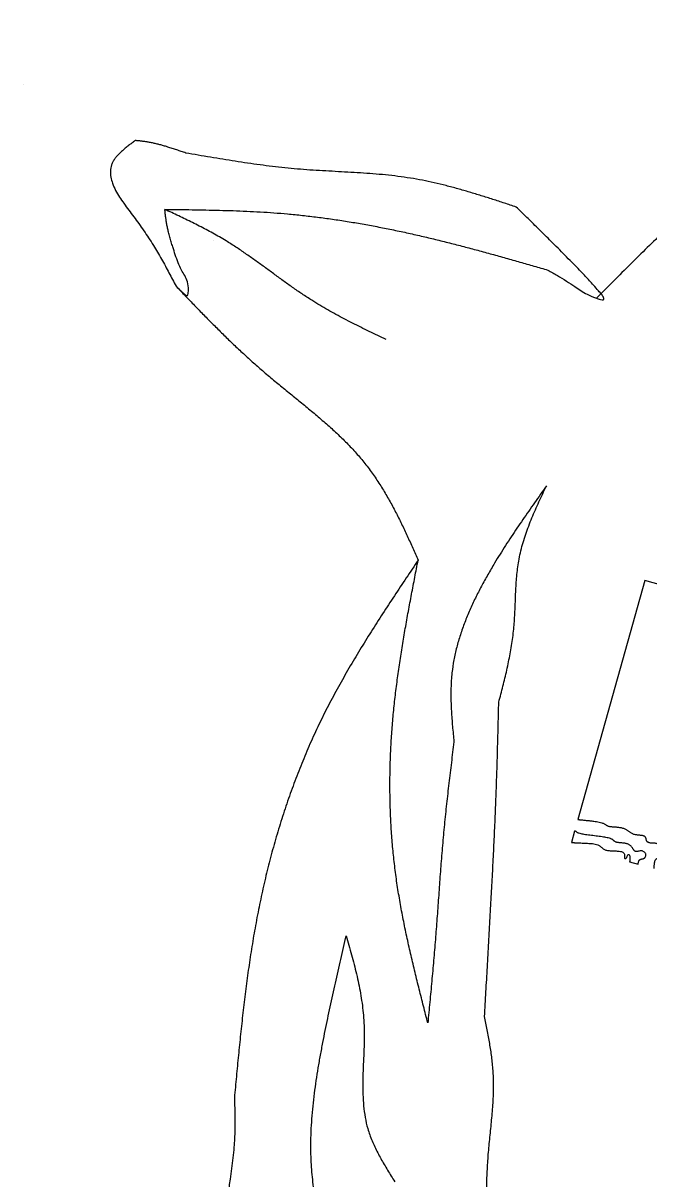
# Model space of a CAD drawing. Extents: x 21 to 206, y 32 to 218.
# Drawn here: x 21.3 to 59.9, y 146.2 to 217.6 of the extents above; entities that cross this region are included whole.
import ezdxf

# ---------------------------------------------------------------- set-up
doc = ezdxf.new("R2010")
doc.units = 0
doc.layers.add('Capa_1', color=7, linetype='CONTINUOUS')

msp = doc.modelspace()

# ---------------------------------------------------------------- linework, layer by layer
at = {"layer": 'Capa_1', "color": 7}
for p, q in [((21.26814, 213.788361), (21.26814, 213.788361)), ((28.189197, 210.333343), (28.189197, 210.333343)), ((33.010678, 204.160844), (33.010678, 204.160833)), ((53.547306, 189.028323), (53.547306, 189.028323)), ((59.612265, 183.197987), (55.481344, 168.457018)), ((63.557587, 182.092373), (59.612265, 183.197987)), ((55.281587, 167.744189), (55.083433, 167.037474)), ((55.281593, 167.744206), (55.281587, 167.744189)), ((58.679743, 165.85277), (59.201174, 165.706409))]:
    msp.add_line(p, q, dxfattribs=at)
for points, knots in [([(87.250377, 217.573105), (86.847086, 217.519066), (86.040516, 217.410991), (84.831512, 217.242536), (83.623231, 217.061247), (82.416823, 216.860768), (81.21371, 216.634852), (80.011996, 216.376508), (78.814142, 216.079234), (77.623026, 215.737842), (76.43452, 215.344902), (75.253039, 214.894101), (74.080314, 214.38778), (72.915129, 213.827951), (71.758833, 213.216707), (70.61268, 212.55576), (69.477055, 211.847514), (68.352592, 211.093713), (67.240046, 210.295826), (66.139766, 209.456088), (65.052061, 208.575996), (63.97533, 207.659121), (62.910203, 206.712156), (61.854068, 205.738894), (60.804577, 204.742469), (59.762529, 203.729642), (58.724949, 202.703663), (57.689045, 201.667454), (57.00044, 200.974663), (56.656137, 200.628265)], [0, 0, 0, 0, 1.220686, 2.441336, 3.662014, 4.885999, 6.109991, 7.334097, 8.573001, 9.811854, 11.05044, 12.327177, 13.604244, 14.881419, 16.204289, 17.527041, 18.849793, 20.218681, 21.587564, 22.956393, 24.37045, 25.784541, 27.198666, 28.645829, 30.092936, 31.540041, 33.005246, 34.470439, 35.935643, 35.935643, 35.935643, 35.935643]), ([(28.189197, 210.333343), (28.119562, 210.281317), (27.980351, 210.17731), (27.773262, 210.019256), (27.575006, 209.861397), (27.386787, 209.702162), (27.210789, 209.538469), (27.05221, 209.370388), (26.913018, 209.198436), (26.79853, 209.022391), (26.687386, 208.781403), (26.634864, 208.456949), (26.672007, 208.071421), (26.784042, 207.665519), (26.965489, 207.253931), (27.209399, 206.845713), (27.488735, 206.446311), (27.785396, 206.041145), (28.094467, 205.626336), (28.405368, 205.203926), (28.711566, 204.769524), (29.011822, 204.322697), (29.293107, 203.881847), (29.555746, 203.447491), (29.802096, 203.021301), (30.037812, 202.597555), (30.264524, 202.177315), (30.484233, 201.761727), (30.629536, 201.484061), (30.702188, 201.345228)], [0, 0, 0, 0, 0.26077, 0.52132, 0.781509, 1.020971, 1.260785, 1.50219, 1.713618, 1.923681, 2.130692, 2.505763, 2.892523, 3.284983, 3.764463, 4.237191, 4.709399, 5.226259, 5.743683, 6.261273, 6.799682, 7.337958, 7.876152, 8.368346, 8.860601, 9.352871, 9.822976, 10.293056, 10.763136, 10.763136, 10.763136, 10.763136]), ([(31.302458, 209.562191), (31.256024, 209.578143), (31.163158, 209.610047), (31.02381, 209.657764), (30.884357, 209.705205), (30.744756, 209.752238), (30.604959, 209.798717), (30.464902, 209.844511), (30.324544, 209.889481), (30.183848, 209.933484), (30.052104, 209.973545), (29.929364, 210.009795), (29.815663, 210.042328), (29.701672, 210.073736), (29.587358, 210.103862), (29.472696, 210.132545), (29.35769, 210.159624), (29.242326, 210.184919), (29.126608, 210.208296), (29.019054, 210.228007), (28.919773, 210.244433), (28.82889, 210.258213), (28.737825, 210.270926), (28.646612, 210.282736), (28.555276, 210.293765), (28.463844, 210.30419), (28.37234, 210.314174), (28.280776, 210.323839), (28.219723, 210.330175), (28.189197, 210.333343)], [0, 0, 0, 0, 0.147291, 0.294583, 0.441875, 0.589195, 0.736515, 0.883836, 1.031253, 1.178669, 1.326084, 1.444348, 1.562609, 1.680869, 1.799059, 1.917251, 2.035445, 2.153497, 2.27155, 2.389596, 2.481513, 2.573432, 2.665353, 2.757353, 2.849351, 2.941349, 3.033422, 3.125494, 3.217565, 3.217565, 3.217565, 3.217565]), ([(51.678134, 206.232852), (51.439067, 206.311712), (50.960938, 206.46943), (50.242839, 206.703242), (49.524008, 206.931179), (48.803638, 207.150495), (48.080968, 207.35832), (47.355534, 207.551685), (46.626946, 207.727691), (45.895095, 207.88341), (45.149895, 208.017647), (44.391414, 208.126145), (43.621013, 208.212574), (42.847522, 208.280628), (42.071808, 208.335095), (41.294377, 208.380702), (40.516492, 208.422216), (39.738389, 208.464471), (38.960378, 208.51229), (38.185315, 208.570317), (37.413744, 208.643198), (36.645749, 208.729122), (35.879215, 208.826636), (35.114127, 208.934088), (34.350369, 209.049795), (33.587557, 209.172115), (32.825459, 209.299388), (32.063818, 209.429967), (31.556245, 209.518116), (31.302458, 209.562191)], [0, 0, 0, 0, 0.755214, 1.510411, 2.265605, 3.017491, 3.769389, 4.52137, 5.269606, 6.017783, 6.76576, 7.540736, 8.315925, 9.091189, 9.870005, 10.648717, 11.427466, 12.206982, 12.986462, 13.765869, 14.53856, 15.311335, 16.084134, 16.856617, 17.62907, 18.401517, 19.174265, 19.947017, 20.719775, 20.719775, 20.719775, 20.719775]), ([(53.641563, 202.345133), (53.835453, 202.232146), (54.217724, 202.009383), (54.77309, 201.675879), (55.253342, 201.369369), (55.667006, 201.077379), (56.086985, 200.82505), (56.467218, 200.66048), (56.786274, 200.557826), (56.939025, 200.513999), (57.126067, 200.512838), (57.057875, 200.71237), (56.932499, 200.852759), (56.721274, 201.110518), (56.477611, 201.385488), (56.212551, 201.681949), (55.946746, 201.966527), (55.65638, 202.269856), (55.335061, 202.600175), (54.973006, 202.968853), (54.579869, 203.367133), (54.157775, 203.79194), (53.75877, 204.190688), (53.38, 204.566711), (53.021008, 204.921106), (52.671789, 205.26405), (52.333162, 205.595027), (52.005667, 205.914159), (51.78729, 206.126643), (51.678134, 206.232852)], [0, 0, 0, 0, 0.673212, 1.327295, 1.943506, 2.381411, 2.847118, 3.40687, 3.633907, 3.82631, 3.937003, 4.058786, 4.292006, 4.569018, 5.029423, 5.406252, 5.758952, 6.198321, 6.665714, 7.141479, 7.748481, 8.344601, 8.938033, 9.440767, 9.945767, 10.451384, 10.909125, 11.366304, 11.823203, 11.823203, 11.823203, 11.823203]), ([(43.659055, 198.058344), (43.485536, 198.141386), (43.138499, 198.307469), (42.618663, 198.558091), (42.10054, 198.811581), (41.584877, 199.069412), (41.072467, 199.333069), (40.564062, 199.604065), (40.060586, 199.883797), (39.563054, 200.173572), (39.03287, 200.499018), (38.473573, 200.865209), (37.885301, 201.271425), (37.303525, 201.68791), (36.725251, 202.110122), (36.147327, 202.533735), (35.567658, 202.95363), (34.983158, 203.365452), (34.39096, 203.764589), (33.855901, 204.10349), (33.3805, 204.384966), (32.969565, 204.616636), (32.554208, 204.840741), (32.135164, 205.058279), (31.713108, 205.270314), (31.288629, 205.477962), (30.862309, 205.682348), (30.434699, 205.88458), (30.149271, 206.018649), (30.006555, 206.085684)], [0, 0, 0, 0, 0.5771, 1.154194, 1.731285, 2.307514, 2.88375, 3.460024, 4.035801, 4.611549, 5.187194, 5.901905, 6.616786, 7.331737, 8.04831, 8.764797, 9.481389, 10.195595, 10.90972, 11.623638, 12.095294, 12.567019, 13.038766, 13.511098, 13.983403, 14.455704, 14.92872, 15.401737, 15.874761, 15.874761, 15.874761, 15.874761]), ([(30.702188, 201.345228), (30.730485, 201.317129), (30.786658, 201.26135), (30.870583, 201.179447), (30.950459, 201.104234), (31.027949, 201.035289), (31.104708, 200.96747), (31.17702, 200.900984), (31.243395, 200.836844), (31.297904, 200.791199), (31.370591, 200.749726), (31.448102, 200.838942), (31.457798, 200.967917), (31.477485, 201.238932), (31.429804, 201.603346), (31.244162, 202.001078), (31.011832, 202.367439), (30.820363, 202.797283), (30.651175, 203.280014), (30.517558, 203.711892), (30.402504, 204.077506), (30.312524, 204.37663), (30.236896, 204.658005), (30.177254, 204.923071), (30.12988, 205.170997), (30.091111, 205.410891), (30.059307, 205.641984), (30.032109, 205.86378), (30.015072, 206.01172), (30.006555, 206.085678)], [0, 0, 0, 0, 0.119635, 0.237487, 0.351801, 0.448714, 0.548703, 0.658816, 0.744391, 0.8226, 0.880554, 0.964929, 1.106248, 1.276896, 1.775884, 2.187993, 2.583448, 3.076934, 3.594572, 4.117976, 4.432958, 4.744472, 5.055011, 5.306806, 5.559373, 5.812133, 6.035735, 6.25915, 6.48249, 6.48249, 6.48249, 6.48249]), ([(30.006555, 206.085678), (30.28742, 206.082715), (30.849147, 206.076788), (31.69172, 206.066266), (32.534001, 206.052478), (33.375946, 206.033811), (34.217486, 206.008648), (35.058522, 205.975335), (35.898891, 205.932241), (36.738364, 205.877764), (37.606046, 205.80792), (38.501428, 205.719257), (39.424089, 205.610713), (40.345051, 205.485964), (41.264129, 205.345832), (42.181191, 205.191112), (43.095895, 205.022663), (44.008194, 204.841283), (44.918061, 204.647748), (45.815462, 204.445094), (46.700517, 204.234483), (47.573484, 204.017434), (48.444382, 203.792723), (49.313435, 203.561458), (50.180893, 203.324747), (51.047141, 203.083663), (51.912467, 202.839303), (52.777171, 202.592763), (53.353432, 202.427677), (53.641563, 202.345133)], [0, 0, 0, 0, 0.84264, 1.685276, 2.527912, 3.369812, 4.211713, 5.053629, 5.894851, 6.736065, 7.577257, 8.506196, 9.435182, 10.36418, 11.294177, 12.224158, 13.154136, 14.084335, 15.014534, 15.944728, 16.84426, 17.743791, 18.643321, 19.542494, 20.441663, 21.340832, 22.239996, 23.139158, 24.038321, 24.038321, 24.038321, 24.038321]), ([(30.702191, 201.345231), (30.891197, 201.148187), (31.269207, 200.7541), (31.837658, 200.16435), (32.410496, 199.5758), (32.989172, 198.9899), (33.57505, 198.408063), (34.171301, 197.829952), (34.779313, 197.25722), (35.400115, 196.691313), (36.044877, 196.12468), (36.715246, 195.559669), (37.407198, 194.9919), (38.10045, 194.428891), (38.790393, 193.86502), (39.472527, 193.294664), (40.134875, 192.718731), (40.773043, 192.132998), (41.380366, 191.531956), (41.954669, 190.904795), (42.487646, 190.247216), (42.981442, 189.564503), (43.436913, 188.863128), (43.856797, 188.147506), (44.24648, 187.422482), (44.613596, 186.687429), (44.963443, 185.94558), (45.30155, 185.199832), (45.523218, 184.701003), (45.634055, 184.451581)], [0, 0, 0, 0, 0.819114, 1.63822, 2.457326, 3.283, 4.108679, 4.93439, 5.774422, 6.614434, 7.454349, 8.349346, 9.244435, 10.139548, 11.028567, 11.91757, 12.806938, 13.661519, 14.515807, 15.369531, 16.211306, 17.053677, 17.896121, 18.719191, 19.542098, 20.364996, 21.1838, 22.002569, 22.821389, 22.821389, 22.821389, 22.821389]), ([(53.547306, 189.028323), (53.425013, 188.856112), (53.180426, 188.511692), (52.814534, 187.994357), (52.45012, 187.474918), (52.088202, 186.952682), (51.729783, 186.426996), (51.375305, 185.896355), (51.025844, 185.360117), (50.682403, 184.817709), (50.315701, 184.219195), (49.929915, 183.562225), (49.532591, 182.842865), (49.159224, 182.113135), (48.813906, 181.371984), (48.502029, 180.618216), (48.23025, 179.853581), (48.003903, 179.078822), (47.828424, 178.295895), (47.725748, 177.612051), (47.675929, 177.034096), (47.654816, 176.565055), (47.650368, 176.093976), (47.66009, 175.621434), (47.681879, 175.147764), (47.713149, 174.673384), (47.751459, 174.198254), (47.794571, 173.722257), (47.824872, 173.405073), (47.840022, 173.246478)], [0, 0, 0, 0, 0.633647, 1.267294, 1.900948, 2.537196, 3.173438, 3.809667, 4.451607, 5.093565, 5.735589, 6.557286, 7.378951, 8.200626, 9.015911, 9.831242, 10.646943, 11.449215, 12.251205, 13.052241, 13.521557, 13.990978, 14.460439, 14.93461, 15.408722, 15.882829, 16.36077, 16.838704, 17.316653, 17.316653, 17.316653, 17.316653]), ([(50.607674, 175.686704), (50.65065, 175.852053), (50.7366, 176.182746), (50.863609, 176.67928), (50.986681, 177.176412), (51.1039, 177.674575), (51.213286, 178.174162), (51.312886, 178.675721), (51.400665, 179.179397), (51.474692, 179.685114), (51.531977, 180.183871), (51.571594, 180.675241), (51.59913, 181.158405), (51.619862, 181.641792), (51.638361, 182.125103), (51.659138, 182.608199), (51.686647, 183.089432), (51.72525, 183.568372), (51.77949, 184.04413), (51.856895, 184.53409), (51.965343, 185.035902), (52.104249, 185.548127), (52.266787, 186.055753), (52.449556, 186.558682), (52.649146, 187.057388), (52.862006, 187.552648), (53.084799, 188.045679), (53.314529, 188.537716), (53.469712, 188.864784), (53.547306, 189.028323)], [0, 0, 0, 0, 0.512526, 1.02504, 1.537553, 2.048921, 2.5603, 3.07174, 3.582862, 4.093939, 4.60485, 5.088672, 5.572617, 6.056619, 6.540148, 7.023615, 7.507228, 7.986123, 8.464909, 8.943413, 9.473623, 10.004243, 10.534988, 11.072194, 11.609236, 12.146257, 12.689265, 13.232271, 13.775311, 13.775311, 13.775311, 13.775311]), ([(45.634058, 184.451578), (45.388886, 184.085987), (44.898547, 183.35481), (44.166901, 182.255456), (43.443655, 181.151956), (42.732709, 180.041862), (42.038125, 178.922785), (41.363994, 177.792353), (40.714599, 176.648617), (40.09429, 175.489995), (39.50675, 174.313424), (38.956804, 173.117806), (38.443695, 171.904905), (37.966468, 170.676092), (37.524343, 169.432954), (37.116587, 168.176886), (36.742697, 166.91035), (36.401739, 165.634565), (36.092962, 164.350637), (35.8156, 163.059646), (35.568858, 161.762541), (35.349495, 160.460601), (35.15424, 159.155051), (34.979774, 157.846803), (34.82265, 156.536599), (34.679345, 155.224564), (34.546396, 153.911182), (34.420349, 152.596855), (34.338628, 151.720422), (34.297767, 151.282204)], [0, 0, 0, 0, 1.320565, 2.641112, 3.961669, 5.278695, 6.595727, 7.912837, 9.226983, 10.541086, 11.855052, 13.171703, 14.488512, 15.805362, 17.125827, 18.446242, 19.766656, 21.08708, 22.407493, 23.72786, 25.048041, 26.368253, 27.688477, 29.008056, 30.327606, 31.647158, 32.967514, 34.287862, 35.608219, 35.608219, 35.608219, 35.608219]), ([(46.230475, 155.905797), (46.141302, 156.252209), (45.962955, 156.945028), (45.698628, 157.985078), (45.44086, 159.026057), (45.192846, 160.068698), (44.957844, 161.113663), (44.739125, 162.161622), (44.54, 163.212941), (44.363743, 164.267756), (44.213673, 165.326197), (44.093141, 166.388007), (44.001319, 167.452298), (43.937337, 168.519355), (43.900475, 169.588381), (43.890082, 170.658674), (43.905462, 171.728823), (43.945866, 172.798243), (44.010702, 173.866372), (44.099391, 174.933321), (44.211379, 175.998617), (44.344096, 177.062076), (44.49488, 178.12305), (44.661147, 179.181619), (44.84028, 180.237997), (45.029718, 181.292789), (45.226874, 182.346387), (45.429188, 183.399231), (45.565768, 184.100795), (45.634058, 184.451578)], [0, 0, 0, 0, 1.073116, 2.146219, 3.219329, 4.290341, 5.361356, 6.432418, 7.501808, 8.571172, 9.640454, 10.708506, 11.776649, 12.844815, 13.915069, 14.985296, 16.055526, 17.125546, 18.19556, 19.265538, 20.33717, 21.408825, 22.480488, 23.55194, 24.623371, 25.694801, 26.766907, 27.839007, 28.911113, 28.911113, 28.911113, 28.911113]), ([(49.730691, 156.305423), (49.745175, 156.559123), (49.774142, 157.066523), (49.81755, 157.827626), (49.860879, 158.588735), (49.904082, 159.349855), (49.947124, 160.110985), (49.989962, 160.872133), (50.032556, 161.6333), (50.074863, 162.394489), (50.11588, 163.138218), (50.155592, 163.864489), (50.193814, 164.573309), (50.231285, 165.282166), (50.26779, 165.991069), (50.303111, 166.700028), (50.337032, 167.409045), (50.369335, 168.118128), (50.399807, 168.827283), (50.427883, 169.527802), (50.453431, 170.219684), (50.476799, 170.902911), (50.498534, 171.586201), (50.518859, 172.269542), (50.538025, 172.952924), (50.556252, 173.636339), (50.573792, 174.319779), (50.590847, 175.003239), (50.602065, 175.458883), (50.607674, 175.686704)], [0, 0, 0, 0, 0.762339, 1.524678, 2.287018, 3.049365, 3.811712, 4.574057, 5.336422, 6.098785, 6.861149, 7.571, 8.280851, 8.990701, 9.700539, 10.410376, 11.120214, 11.830022, 12.53983, 13.249638, 13.933263, 14.616888, 15.300514, 15.984167, 16.667818, 17.351467, 18.035141, 18.718813, 19.402485, 19.402485, 19.402485, 19.402485]), ([(47.840022, 173.246478), (47.81369, 173.033909), (47.761026, 172.60877), (47.682528, 171.971001), (47.605032, 171.333147), (47.529044, 170.695148), (47.455056, 170.05695), (47.383577, 169.418507), (47.315102, 168.779776), (47.250139, 168.140723), (47.189046, 167.499841), (47.132365, 166.857108), (47.079343, 166.212614), (47.029315, 165.567842), (46.981494, 164.922866), (46.935087, 164.27775), (46.889308, 163.632583), (46.843362, 162.98742), (46.796463, 162.34232), (46.747836, 161.69759), (46.696701, 161.053297), (46.643335, 160.409426), (46.588004, 159.765723), (46.530988, 159.12217), (46.47257, 158.478746), (46.41303, 157.835421), (46.352645, 157.192172), (46.2917, 156.548971), (46.250884, 156.120189), (46.230475, 155.905797)], [0, 0, 0, 0, 0.642583, 1.285164, 1.927746, 2.570215, 3.212685, 3.855159, 4.497505, 5.139851, 5.782188, 6.428851, 7.07552, 7.722191, 8.368976, 9.015756, 9.662539, 10.309343, 10.956147, 11.602948, 12.249022, 12.8951, 13.54118, 14.18725, 14.833319, 15.47939, 16.125471, 16.771552, 17.417634, 17.417634, 17.417634, 17.417634]), ([(55.481344, 168.457018), (55.491867, 168.455868), (55.512914, 168.453569), (55.544483, 168.450097), (55.576074, 168.446605), (55.607686, 168.443087), (55.639325, 168.439606), (55.671407, 168.436246), (55.703938, 168.433094), (55.73691, 168.430069), (55.83597, 168.421107), (56.000985, 168.404767), (56.231627, 168.3786), (56.442013, 168.351768), (56.632282, 168.325211), (56.802169, 168.295064), (56.939654, 168.26148), (57.044758, 168.228509), (57.117289, 168.198521), (57.174953, 168.164391), (57.217655, 168.129534), (57.250837, 168.101471), (57.294206, 168.069749), (57.354033, 168.044231), (57.428122, 168.028354), (57.510675, 168.018976), (57.599758, 168.011146), (57.694838, 168.004487), (57.792499, 167.998197), (57.89328, 167.990989), (57.997229, 167.980745), (58.099472, 167.965778), (58.199218, 167.944501), (58.295399, 167.915692), (58.381439, 167.88023), (58.456723, 167.839281), (58.522967, 167.79695), (58.585949, 167.75244), (58.646571, 167.707485), (58.706575, 167.664717), (58.772409, 167.623581), (58.846155, 167.588176), (58.927052, 167.559069), (59.009491, 167.53725), (59.092389, 167.521644), (59.174974, 167.510942), (59.255517, 167.503997), (59.333933, 167.49943), (59.410508, 167.492015), (59.480189, 167.477928), (59.541292, 167.456888), (59.591571, 167.430126), (59.631332, 167.394284), (59.655595, 167.35042), (59.670377, 167.304834), (59.68141, 167.257279), (59.692339, 167.209821), (59.706847, 167.164522), (59.730655, 167.121015), (59.769687, 167.085507), (59.818795, 167.058701), (59.877841, 167.037068), (59.944661, 167.020901), (60.018717, 167.011969), (60.098622, 167.009344), (60.183769, 167.011031), (60.272561, 167.006266), (60.349867, 166.982422), (60.406295, 166.938065), (60.446561, 166.887868), (60.483667, 166.818303), (60.506844, 166.727918), (60.511262, 166.62181), (60.505488, 166.523753), (60.499588, 166.433469), (60.492593, 166.350434), (60.483653, 166.273595), (60.472925, 166.203415), (60.456234, 166.142371), (60.430278, 166.094978), (60.398941, 166.063884), (60.370427, 166.042154), (60.3402, 166.021934), (60.309954, 166.001732), (60.281432, 165.98001), (60.250134, 165.948921), (60.22437, 165.901474), (60.207858, 165.840426), (60.196853, 165.770226), (60.186485, 165.69345), (60.178455, 165.610456), (60.175771, 165.551773), (60.175351, 165.517053), (60.175224, 165.506248), (60.17493, 165.495592), (60.174672, 165.48509), (60.174314, 165.474747), (60.173825, 165.464504), (60.173235, 165.454357), (60.172729, 165.444301), (60.172504, 165.437592), (60.172391, 165.43424)], [0, 0, 0, 0, 0.031758, 0.063516, 0.095276, 0.127107, 0.158938, 0.190767, 0.223878, 0.256988, 0.290099, 0.52227, 0.754436, 0.986439, 1.158531, 1.330738, 1.503858, 1.582682, 1.661011, 1.738873, 1.782564, 1.826222, 1.869312, 1.943277, 2.019089, 2.096032, 2.192407, 2.287375, 2.381955, 2.486002, 2.590477, 2.695244, 2.795836, 2.896182, 2.996067, 3.074392, 3.152972, 3.231785, 3.305711, 3.379392, 3.452806, 3.538308, 3.624242, 3.71037, 3.79386, 3.877131, 3.960097, 4.036328, 4.112788, 4.190733, 4.248984, 4.306101, 4.360689, 4.406787, 4.454696, 4.504134, 4.553215, 4.600777, 4.646524, 4.700219, 4.756384, 4.813546, 4.888444, 4.962099, 5.036922, 5.128102, 5.217602, 5.303119, 5.365482, 5.429993, 5.495009, 5.600683, 5.706516, 5.812531, 5.895286, 5.977962, 6.062478, 6.127343, 6.190795, 6.251642, 6.286594, 6.322485, 6.359078, 6.395684, 6.431589, 6.46652, 6.52726, 6.590674, 6.655605, 6.740327, 6.823091, 6.905664, 6.916454, 6.92726, 6.938079, 6.948433, 6.958778, 6.969126, 6.979196, 6.989269, 6.999332, 6.999332, 6.999332, 6.999332]), ([(59.201174, 165.706409), (59.20448, 165.726397), (59.211105, 165.766454), (59.224373, 165.826336), (59.242321, 165.879465), (59.264368, 165.924736), (59.289282, 165.960856), (59.320337, 165.989186), (59.356963, 166.006009), (59.395011, 166.015581), (59.435679, 166.022203), (59.477626, 166.028887), (59.519764, 166.03858), (59.559355, 166.054298), (59.59422, 166.078433), (59.623979, 166.108784), (59.648759, 166.14431), (59.667782, 166.18365), (59.679709, 166.225734), (59.683707, 166.276868), (59.670874, 166.335658), (59.638176, 166.395822), (59.589047, 166.450358), (59.524413, 166.493594), (59.447937, 166.520263), (59.362784, 166.527163), (59.275273, 166.507623), (59.18662, 166.480284), (59.115847, 166.471336), (59.069389, 166.477762), (59.046002, 166.483888), (59.018026, 166.495405), (58.987836, 166.516473), (58.958104, 166.547631), (58.929255, 166.585696), (58.900103, 166.628797), (58.869706, 166.675962), (58.835894, 166.726111), (58.79576, 166.777509), (58.747808, 166.828346), (58.691345, 166.876012), (58.625027, 166.917002), (58.550125, 166.950184), (58.469176, 166.975347), (58.383404, 166.992418), (58.294107, 167.003203), (58.207313, 167.010057), (58.123169, 167.016131), (58.04126, 167.023035), (57.964051, 167.031911), (57.892087, 167.043221), (57.827341, 167.060718), (57.774891, 167.086955), (57.737022, 167.119198), (57.707501, 167.148744), (57.670968, 167.184175), (57.622051, 167.219105), (57.560798, 167.250764), (57.473488, 167.285711), (57.359543, 167.320315), (57.218975, 167.350387), (57.061837, 167.376012), (56.88876, 167.401183), (56.699613, 167.425792), (56.510802, 167.448377), (56.322589, 167.469824), (56.135918, 167.492475), (55.967743, 167.516296), (55.817765, 167.542046), (55.684417, 167.570454), (55.576432, 167.599485), (55.494083, 167.625459), (55.440352, 167.650786), (55.408744, 167.679082), (55.394887, 167.699015), (55.390401, 167.705149), (55.38387, 167.712486), (55.373443, 167.719166), (55.359529, 167.724136), (55.342647, 167.728375), (55.323556, 167.733274), (55.30244, 167.738754), (55.28851, 167.742396), (55.281587, 167.744206)], [0, 0, 0, 0, 0.060776, 0.121795, 0.183816, 0.228524, 0.272472, 0.314805, 0.352797, 0.392066, 0.432254, 0.476379, 0.519491, 0.561762, 0.603297, 0.645705, 0.688651, 0.732694, 0.776206, 0.819142, 0.885362, 0.953389, 1.022495, 1.103674, 1.183933, 1.26308, 1.356546, 1.450455, 1.542463, 1.566608, 1.590808, 1.614811, 1.657034, 1.700035, 1.743569, 1.800193, 1.856105, 1.911912, 1.981591, 2.051485, 2.12121, 2.202665, 2.284451, 2.366363, 2.456477, 2.546415, 2.636059, 2.71765, 2.799512, 2.882633, 2.950775, 3.01789, 3.083228, 3.12456, 3.166536, 3.208598, 3.277082, 3.345877, 3.415014, 3.558982, 3.702478, 3.845973, 4.036559, 4.227157, 4.418179, 4.607025, 4.795449, 4.982289, 5.116521, 5.251897, 5.391146, 5.451842, 5.510793, 5.568293, 5.575984, 5.583616, 5.59109, 5.60533, 5.620131, 5.635287, 5.657536, 5.679264, 5.700731, 5.700731, 5.700731, 5.700731]), ([(55.083433, 167.037474), (55.094959, 167.036822), (55.11801, 167.035519), (55.152587, 167.033609), (55.187187, 167.031633), (55.221814, 167.029641), (55.256475, 167.027702), (55.291572, 167.025989), (55.327101, 167.02447), (55.363052, 167.023208), (55.47857, 167.0195), (55.673636, 167.010701), (55.94918, 166.995289), (56.189509, 166.980674), (56.394067, 166.968632), (56.559846, 166.946439), (56.693829, 166.905856), (56.792986, 166.853962), (56.864307, 166.806347), (56.926201, 166.756562), (56.979692, 166.707536), (57.028472, 166.66423), (57.088512, 166.619948), (57.165989, 166.584739), (57.258216, 166.560456), (57.361547, 166.543579), (57.47363, 166.529833), (57.593667, 166.520254), (57.71679, 166.515198), (57.843677, 166.514664), (57.975761, 166.510624), (58.089451, 166.496755), (58.182555, 166.475172), (58.252089, 166.448282), (58.308914, 166.408239), (58.346339, 166.354902), (58.366017, 166.294146), (58.368313, 166.227974), (58.357971, 166.164209), (58.34848, 166.106499), (58.368335, 166.064234), (58.393521, 166.053252), (58.409547, 166.049315), (58.43731, 166.04702), (58.477896, 166.06867), (58.503524, 166.124454), (58.526665, 166.185074), (58.555093, 166.242525), (58.580953, 166.288078), (58.622299, 166.305877), (58.646305, 166.286291), (58.662073, 166.265792), (58.685345, 166.224092), (58.702176, 166.159218), (58.698118, 166.075885), (58.691064, 166.016516), (58.69024, 165.978531), (58.689922, 165.962441), (58.689351, 165.94645), (58.688284, 165.930587), (58.686935, 165.914849), (58.685284, 165.899212), (58.683514, 165.883666), (58.681648, 165.868208), (58.680384, 165.857908), (58.679752, 165.852759)], [0, 0, 0, 0, 0.034632, 0.069262, 0.10389, 0.138602, 0.173315, 0.208033, 0.24402, 0.279999, 0.315951, 0.59075, 0.865762, 1.14386, 1.313108, 1.480405, 1.644793, 1.729634, 1.815332, 1.901676, 1.96764, 2.032989, 2.097352, 2.19069, 2.286105, 2.382801, 2.504604, 2.624801, 2.743952, 2.874183, 3.005469, 3.140209, 3.216983, 3.29171, 3.362751, 3.421887, 3.48397, 3.551756, 3.618234, 3.677966, 3.725803, 3.741882, 3.758864, 3.775332, 3.824628, 3.88335, 3.955107, 4.020557, 4.075144, 4.112005, 4.134062, 4.161289, 4.190653, 4.276356, 4.357877, 4.439638, 4.45572, 4.471821, 4.487922, 4.503718, 4.519511, 4.535308, 4.550886, 4.566452, 4.582017, 4.582017, 4.582017, 4.582017]), ([(39.785115, 142.098955), (39.746936, 142.303293), (39.67058, 142.711964), (39.558265, 143.325385), (39.450539, 143.938797), (39.349596, 144.552539), (39.257716, 145.166901), (39.177216, 145.781925), (39.110367, 146.397643), (39.059435, 147.013904), (39.023718, 147.687579), (39.012676, 148.418536), (39.031016, 149.205686), (39.076536, 149.99335), (39.14635, 150.780738), (39.237548, 151.567421), (39.347033, 152.352504), (39.471833, 153.136077), (39.609189, 153.918345), (39.753552, 154.684919), (39.901724, 155.436308), (40.052621, 156.172673), (40.208155, 156.907241), (40.367641, 157.640137), (40.530386, 158.371495), (40.695792, 159.101872), (40.863172, 159.831412), (41.031837, 160.560269), (41.144735, 161.046067), (41.201185, 161.288966)], [0, 0, 0, 0, 0.623621, 1.247231, 1.870846, 2.491993, 3.113146, 3.734345, 4.352678, 4.970981, 5.589197, 6.376206, 7.163458, 7.950781, 8.742722, 9.534563, 10.326385, 11.120587, 11.91479, 12.709012, 13.460692, 14.212347, 14.963995, 15.713236, 16.462482, 17.21173, 17.959849, 18.707965, 19.456081, 19.456081, 19.456081, 19.456081]), ([(41.201185, 161.288966), (41.256376, 161.093076), (41.366757, 160.701305), (41.529095, 160.112749), (41.684804, 159.523028), (41.830646, 158.931386), (41.963198, 158.337161), (42.07914, 157.739001), (42.174873, 157.136844), (42.247347, 156.531217), (42.296661, 155.880395), (42.311936, 155.184906), (42.298361, 154.446478), (42.26865, 153.709723), (42.236345, 152.974506), (42.21543, 152.239926), (42.219882, 151.511815), (42.261995, 150.791796), (42.354424, 150.084452), (42.489479, 149.489988), (42.645412, 149.009851), (42.79091, 148.635497), (42.955618, 148.265682), (43.136591, 147.900187), (43.331251, 147.538438), (43.536526, 147.180037), (43.749848, 146.823682), (43.968983, 146.468136), (44.116604, 146.232053), (44.190418, 146.114007)], [0, 0, 0, 0, 0.610549, 1.221068, 1.831584, 2.440288, 3.049013, 3.657882, 4.267877, 4.877767, 5.487228, 6.225199, 6.963769, 7.702589, 8.43721, 9.171562, 9.90701, 10.620911, 11.333951, 12.044847, 12.44595, 12.847499, 13.249197, 13.660066, 14.070749, 14.481405, 14.899034, 15.316673, 15.734344, 15.734344, 15.734344, 15.734344]), ([(49.840382, 143.103271), (49.840287, 143.277161), (49.840096, 143.624939), (49.840812, 144.146604), (49.84339, 144.668313), (49.84926, 145.19005), (49.859177, 145.711786), (49.874263, 146.233685), (49.895548, 146.755646), (49.924012, 147.277521), (49.960898, 147.80233), (50.007415, 148.329845), (50.060112, 148.860267), (50.114995, 149.39009), (50.168417, 149.919667), (50.216695, 150.449381), (50.256071, 150.978755), (50.282947, 151.507827), (50.293638, 152.036288), (50.285027, 152.528025), (50.258755, 152.982261), (50.221458, 153.398894), (50.172672, 153.815197), (50.114035, 154.23104), (50.047177, 154.646443), (49.973779, 155.061402), (49.89549, 155.476148), (49.813881, 155.890943), (49.758412, 156.167262), (49.730677, 156.305423)], [0, 0, 0, 0, 0.521669, 1.043334, 1.564995, 2.086811, 2.60863, 3.130467, 3.653128, 4.175773, 4.698365, 5.231358, 5.764395, 6.297456, 6.82933, 7.361183, 7.893141, 8.421735, 8.950253, 9.478554, 9.896712, 10.314976, 10.733273, 11.154033, 11.574748, 11.995456, 12.418197, 12.840939, 13.263692, 13.263692, 13.263692, 13.263692]), ([(34.297767, 151.282204), (34.303074, 151.122767), (34.313689, 150.803875), (34.326429, 150.325372), (34.333071, 149.827126), (34.328912, 149.309286), (34.310558, 148.772463), (34.27331, 148.196806), (34.209737, 147.583193), (34.124066, 146.931023), (34.018816, 146.198571), (33.904939, 145.385582), (33.756016, 144.500365), (33.566255, 143.677239), (33.320701, 142.92498), (33.169358, 142.168236), (33.249392, 141.502429), (33.443539, 141.008593), (33.630007, 140.69785), (33.892082, 140.566029), (34.074229, 140.613462), (34.193366, 140.667864), (34.321522, 140.740103), (34.457734, 140.817755), (34.599746, 140.901124), (34.743601, 140.989315), (34.890724, 141.084748), (35.04242, 141.186894), (35.143411, 141.256152), (35.194042, 141.290874)], [0, 0, 0, 0, 0.478576, 0.957203, 1.435996, 1.97338, 2.510612, 3.047202, 3.703627, 4.360871, 5.020419, 5.923573, 6.823514, 7.713114, 8.453614, 9.19852, 10.010768, 10.419246, 10.787613, 11.084163, 11.205977, 11.339549, 11.477726, 11.646765, 11.810094, 11.971683, 12.152942, 12.336135, 12.520314, 12.520314, 12.520314, 12.520314])]:
    msp.add_open_spline(points, degree=3, knots=knots, dxfattribs=at)

doc.saveas('drawing.dxf')
